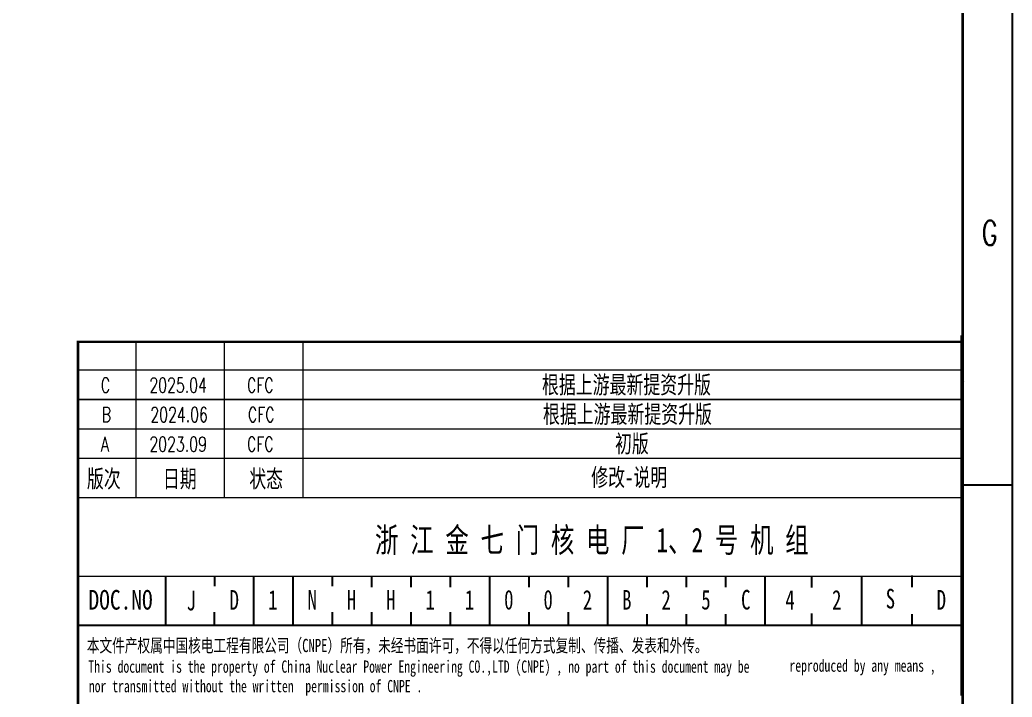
# Model space of a CAD drawing. Extents: x -324794 to 323108, y -93981 to -30906.
# Drawn here: x -250762 to -235619, y -88777 to -78432 of the extents above; entities that cross this region are included whole.
import ezdxf

# ---------------------------------------------------------------- set-up
doc = ezdxf.new("R2010")
doc.units = 0
doc.layers.get('0').update_dxf_attribs({"linetype": 'CONTINUOUS'})
for name, color, linetype in [('1', 7, 'CONTINUOUS'), ('BORDER', 7, 'CONTINUOUS'), ('TK', 4, 'CONTINUOUS')]:
    doc.layers.add(name, color=color, linetype=linetype)
doc.styles.add('HZbine', font='txt_____.ttf', dxfattribs={"width": 0.7, "bigfont": 'HZTXT'})
doc.styles.add('romand', font='romand.shx', dxfattribs={"width": 0.7, "height": 200, "bigfont": 'OCHINESE.shx'})
doc.styles.add('宋体', font='', dxfattribs={"width": 0.7})
doc.styles.get('宋体').set_extended_font_data('SimSun')

msp = doc.modelspace()

# ---------------------------------------------------------------- linework, layer by layer
at = {"color": 2, "linetype": 'Continuous'}
msp.add_line((-248540, -86931), (-248540, -87681), dxfattribs=at)
msp.add_lwpolyline([(-324794, -30906), (-235619, -30906), (-235619, -93981), (-324794, -93981)], close=True)
at = {"color": 4, "flags": 128}
for points in [[(-235619, -30906), (-235619, -93981)], [(-236369, -85534), (-235619, -85534)]]:
    msp.add_lwpolyline(points, dxfattribs=at)
at = {"color": 4, "const_width": 37.5}
msp.add_lwpolyline([(-322919, -31656), (-236375, -31656), (-236375, -93231), (-322919, -93231)], close=True, dxfattribs=at)
at = {"layer": '1', "color": 2}
for p, q in [((-236390, -88753), (-236390, -83255)), ((-249875, -88736), (-249875, -83349)), ((-236375, -88727), (-236375, -83349)), ((-236350, -83956), (-236350, -83956)), ((-236350, -83956), (-236350, -83956)), ((-236350, -83956), (-236350, -83956)), ((-236350, -83956), (-236350, -83956)), ((-247790, -87006), (-247790, -87006)), ((-247190, -87681), (-247190, -86931)), ((-246590, -87681), (-246590, -86931)), ((-245990, -87081), (-245990, -86931)), ((-245390, -87097), (-245390, -86931)), ((-244790, -87099), (-244790, -86931)), ((-244190, -87099), (-244190, -86931)), ((-243590, -87681), (-243590, -86931)), ((-242990, -87099), (-242990, -86931)), ((-242390, -87099), (-242390, -86931)), ((-241790, -87681), (-241790, -86931)), ((-241190, -87099), (-241190, -86931)), ((-240590, -87099), (-240590, -86931)), ((-239990, -87099), (-239990, -86931)), ((-239390, -87681), (-239390, -86931)), ((-238678, -87100), (-238678, -86931)), ((-237913, -87686), (-237913, -86936)), ((-237145, -87099), (-237145, -86918)), ((-247790, -87681), (-247790, -87480)), ((-245990, -87681), (-245990, -87478)), ((-245390, -87681), (-245391, -87478)), ((-244790, -87681), (-244791, -87478)), ((-244190, -87681), (-244190, -87478)), ((-242990, -87681), (-242990, -87478)), ((-242390, -87681), (-242390, -87478)), ((-241190, -87681), (-241190, -87511)), ((-240590, -87681), (-240590, -87511)), ((-239990, -87681), (-239990, -87511)), ((-238678, -87674), (-238678, -87498)), ((-237145, -87681), (-237145, -87511)), ((-236390, -87681), (-249890, -87681))]:
    msp.add_line(p, q, dxfattribs=at)
at = {"layer": '1'}
msp.add_line((-236384, -88753), (-236384, -83375), dxfattribs=at)
at = {"layer": '1', "color": 7}
msp.add_line((-236359, -83982), (-236359, -83982), dxfattribs=at)
msp.add_line((-236359, -83982), (-236359, -83982), dxfattribs=at)
msp.add_line((-236359, -83982), (-236359, -83982), dxfattribs=at)
msp.add_line((-236359, -83982), (-236359, -83982), dxfattribs=at)
at = {"layer": '1', "color": 2, "const_width": 37.5}
msp.add_lwpolyline([(-249875, -93231), (-236375, -93231), (-236375, -83349), (-249875, -83349)], close=True, dxfattribs=at)
at = {"layer": '1', "color": 2, "const_width": 22.5}
for points in [[(-248990, -83331), (-248990, -85731)], [(-247640, -83331), (-247640, -85731)], [(-246440, -83331), (-246440, -85731)], [(-249890, -83781), (-236390, -83781)], [(-249890, -84231), (-236390, -84231)], [(-249890, -84681), (-236390, -84681)], [(-249890, -85131), (-236390, -85131)], [(-249890, -85731), (-236390, -85731)], [(-249890, -86931), (-236390, -86931)], [(-248540, -86931), (-248540, -87681)], [(-249890, -87681), (-236390, -87681)], [(-249875, -87681), (-236375, -87681)]]:
    msp.add_lwpolyline(points, dxfattribs=at)
at = {"layer": 'BORDER', "color": 2}
msp.add_line((-247790, -86931), (-247791, -87081), dxfattribs=at)

# ---------------------------------------------------------------- texts
at = {"color": 4, "style": 'HZbine', "width": 0.7}
msp.add_text('G', height=375, dxfattribs=at).set_placement((-236080, -81874))
at = {"color": 2, "style": '宋体', "width": 0.7}
msp.add_text('浙 江 金 七 门 核 电 厂 1、2 号 机 组', height=375, dxfattribs=at).set_placement((-245342, -86564))
at = {"color": 2, "linetype": 'Continuous', "char_height": 300, "attachment_point": 5, "style": '宋体'}
for s, width, insert in [('J', 433.11, (-248147, -87304)), ('D', 507.01, (-247490, -87292)), ('1', 507.01, (-246900, -87291)), ('N', 507.01, (-246300, -87291)), ('H', 7499.99, (-245700, -87291)), ('H', 507.01, (-245100, -87291)), ('1', 507.01, (-244500, -87291)), ('1', 507.01, (-243900, -87291)), ('0', 507.01, (-243300, -87291)), ('B', 507.01, (-241500, -87291)), ('2', 507.01, (-240900, -87291)), ('5', 507.01, (-240292, -87291)), ('C', 507.01, (-239684, -87291)), ('4', 507.01, (-239009, -87291)), ('2', 507.01, (-238296, -87291)), ('S', 507.01, (-237477, -87275)), ('D', 507.01, (-236700, -87291))]:
    msp.add_mtext_dynamic_manual_height_columns(s, width=width, gutter_width=75, heights=[0], dxfattribs=dict(at, insert=insert))
at = {"color": 1, "linetype": 'Continuous', "char_height": 300, "attachment_point": 5, "style": '宋体'}
for s, width, insert in [('0', 300, (-242700, -87291)), ('2', 20.28, (-242100, -87291))]:
    msp.add_mtext_dynamic_manual_height_columns(s, width=width, gutter_width=3, heights=[0], dxfattribs=dict(at, insert=insert))
at = {"layer": '1', "color": 6, "style": '宋体', "width": 0.7}
msp.add_text('根据上游最新提资升版', height=270, dxfattribs=at).set_placement((-242794, -84140))
at = {"layer": '1', "color": 2, "style": '宋体'}
for s, height, width, p in [('根据上游最新提资升版', 270, 0.7, (-242779, -84590)), ('初版', 270, 0.7, (-241680, -85040)), ('修改-说明', 270, 0.7, (-242043, -85554)), ('版次', 270, 0.7, (-249738, -85576)), ('日期 ', 270, 0.7, (-248579, -85576)), ('状态', 270, 0.7, (-247261, -85576)), ('DOC.NO', 300, 0.8, (-249714, -87440))]:
    msp.add_text(s, height=height, dxfattribs=dict(at, width=width)).set_placement(p)
at = {"layer": '1', "color": 2, "ltscale": 0.8, "style": '宋体', "width": 0.7}
for s, height, p in [('本文件产权属中国核电工程有限公司（CNPE）所有，未经书面许可，不得以任何方式复制、传播、发表和外传。', 202.5, (-249740, -88089)), ('This document is the property of China Nuclear Power Engineering CO.,LTD (CNPE) , no part of this document may be', 187.5, (-249717, -88404)), ('reproduced by any means , ', 187.5, (-239018, -88389)), ('nor transmitted without the written  permission of CNPE .', 187.5, (-249709, -88702))]:
    msp.add_text(s, height=height, dxfattribs=at).set_placement(p)
at = {"layer": 'TK', "color": 6, "style": 'romand', "width": 0.7}
for s, p in [('C', (-249526, -84125)), ('2025.04', (-248785, -84125)), ('CFC', (-247295, -84125))]:
    msp.add_text(s, height=225, dxfattribs=at).set_placement(p)
at = {"layer": 'TK', "color": 2, "style": 'romand', "width": 0.7}
for s, p in [('B', (-249512, -84575)), ('2024.06', (-248770, -84575)), ('CFC', (-247280, -84575)), ('A', (-249526, -85025)), ('2023.09', (-248785, -85025)), ('CFC', (-247295, -85025))]:
    msp.add_text(s, height=225, dxfattribs=at).set_placement(p)

doc.saveas('drawing.dxf')
